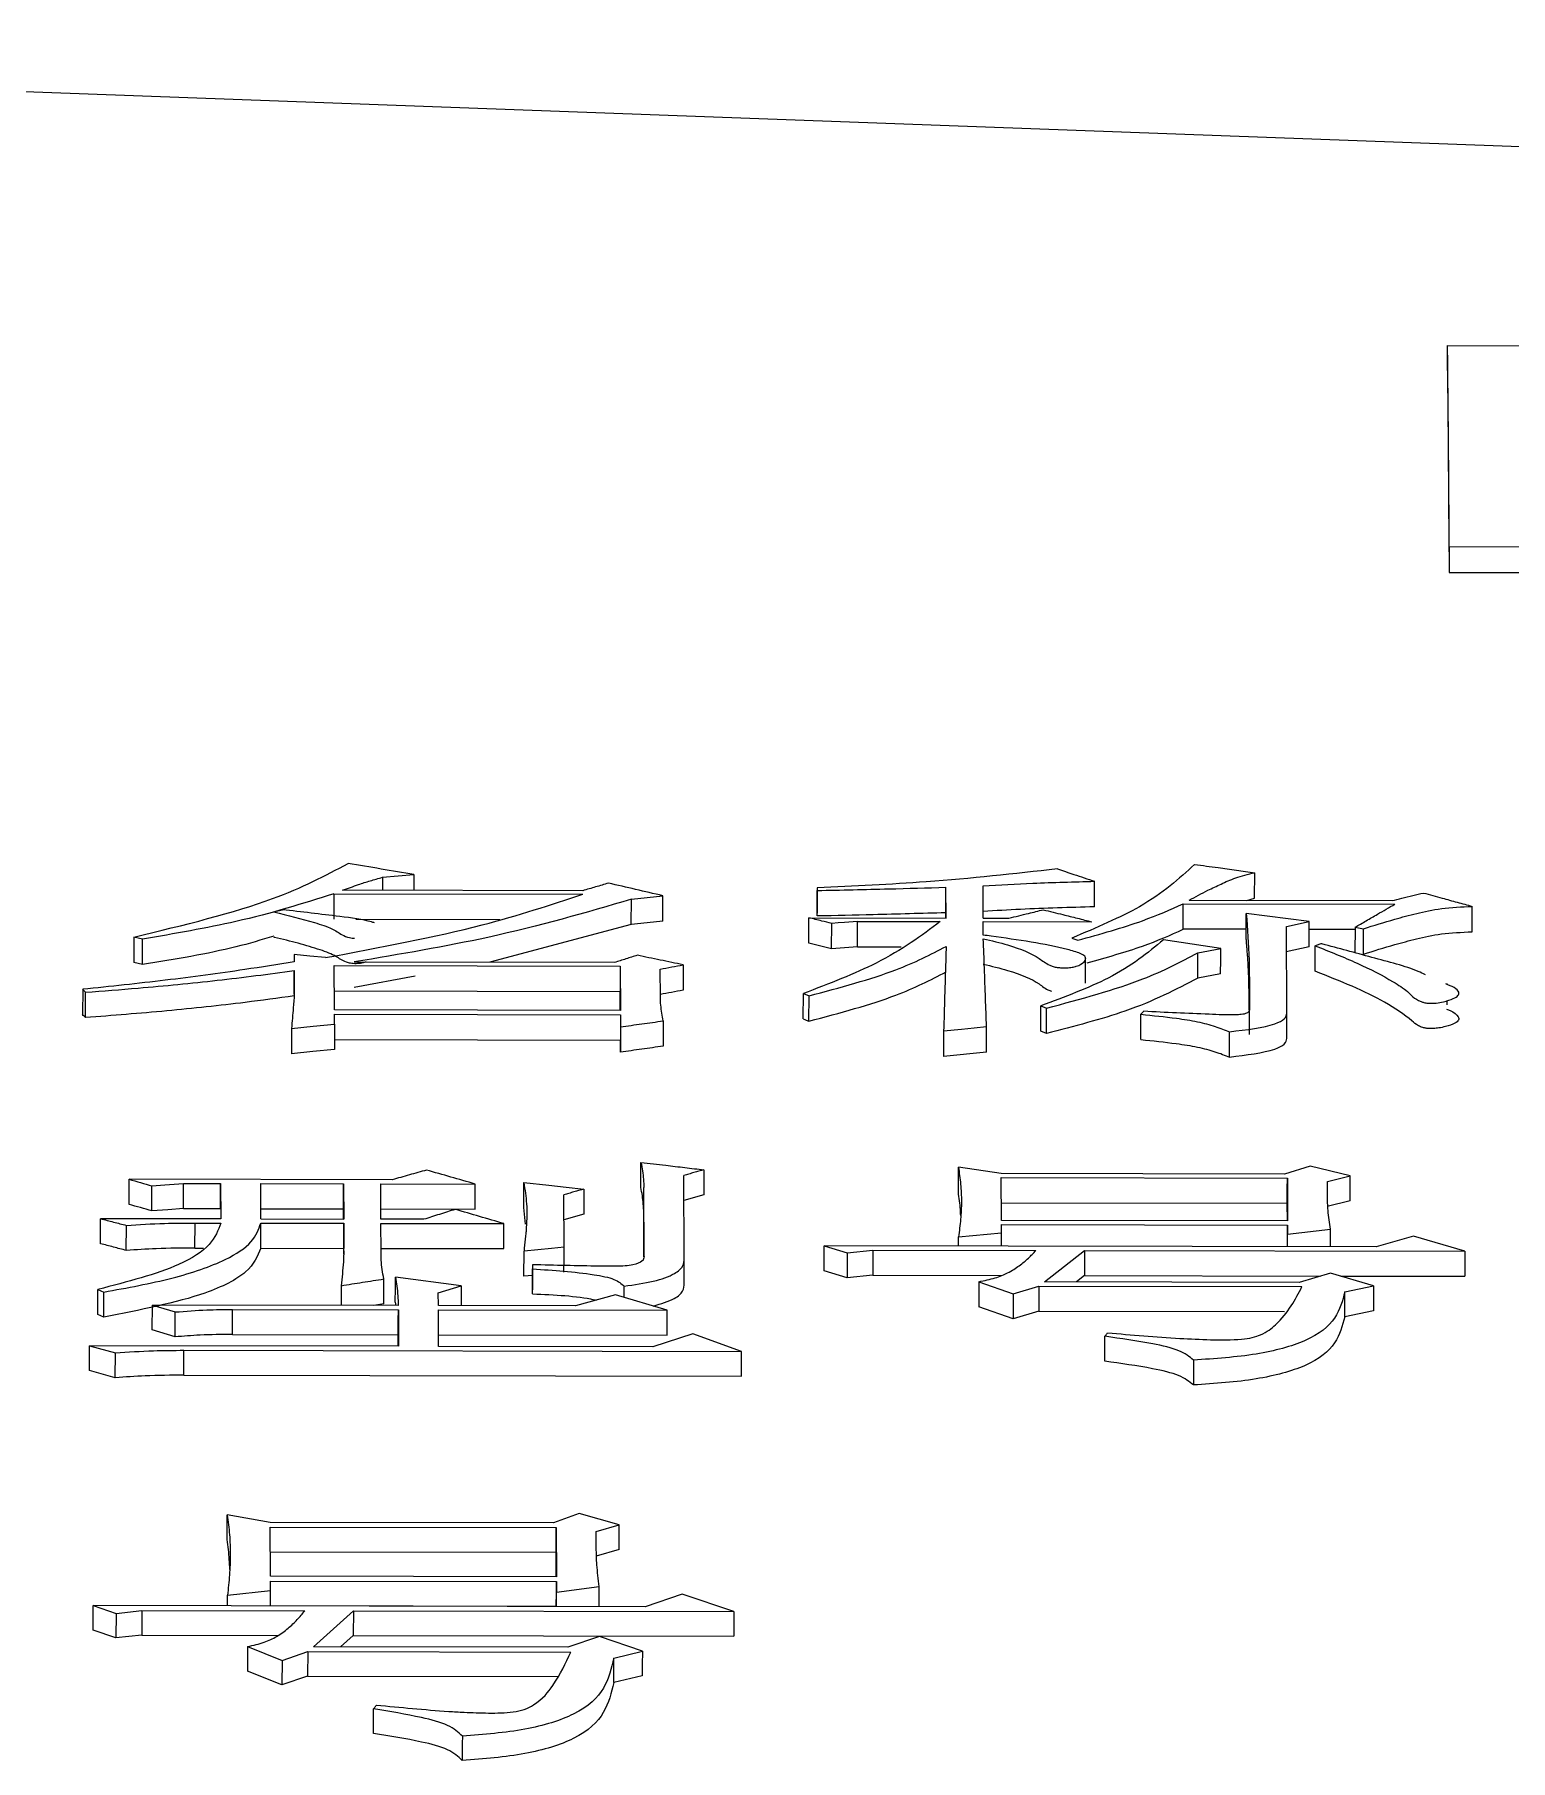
# Model space of a CAD drawing. Header units: millimetres. Extents: x 2104 to 4053, y 855 to 2233.
# Drawn here: x 2517.56 to 2523.14, y 2103.14 to 2109.67 of the extents above; entities that cross this region are included whole.
import ezdxf

# ---------------------------------------------------------------- set-up
doc = ezdxf.new("R2010")
doc.units = ezdxf.units.MM

msp = doc.modelspace()

# ---------------------------------------------------------------- linework, layer by layer
at = {"color": 7, "linetype": 'Continuous', "lineweight": 25}
for p, q in [((2511.6593, 2109.6652), (2526.9744, 2109.1016)), ((2522.9026, 2108.4889), (2523.9032, 2108.4871)), ((2522.9088, 2107.7286), (2522.9086, 2107.6306)), ((2522.9088, 2107.7286), (2523.3575, 2107.7278)), ((2522.9086, 2107.6306), (2523.3573, 2107.6297)), ((2522.1729, 2106.3984), (2522.1731, 2106.4948)), ((2519.6313, 2106.4266), (2518.7227, 2106.4283)), ((2518.8739, 2106.4776), (2518.8738, 2106.428)), ((2518.9929, 2106.4878), (2518.9927, 2106.4278)), ((2520.5183, 2106.438), (2520.5181, 2106.3417)), ((2520.5181, 2106.3312), (2520.5183, 2106.4275)), ((2520.5183, 2106.438), (2520.5183, 2106.4275)), ((2521.0048, 2106.3434), (2521.0051, 2106.4397)), ((2521.0056, 2106.3234), (2521.0051, 2106.4397)), ((2521.1462, 2106.3231), (2521.1457, 2106.4447)), ((2521.5672, 2106.3658), (2521.5675, 2106.4622)), ((2518.6902, 2106.4152), (2518.69, 2106.3189)), ((2518.6902, 2106.4152), (2519.6313, 2106.4134)), ((2519.815, 2106.2983), (2519.8152, 2106.3946)), ((2521.9029, 2106.2812), (2521.9031, 2106.3775)), ((2521.9031, 2106.3775), (2522.7036, 2106.376)), ((2521.9247, 2106.3907), (2522.6928, 2106.3893)), ((2522.1435, 2106.3903), (2522.1729, 2106.3984)), ((2522.9955, 2106.2713), (2522.9958, 2106.3675)), ((2518.7728, 2106.3187), (2519.3174, 2106.3177)), ((2519.8151, 2106.2984), (2519.2795, 2106.1561)), ((2520.4861, 2106.2282), (2520.4863, 2106.3244)), ((2520.4863, 2106.3244), (2521.0056, 2106.3234)), ((2520.5181, 2106.3312), (2520.5181, 2106.3417)), ((2520.5727, 2106.2066), (2520.573, 2106.3028)), ((2520.6701, 2106.2145), (2520.6703, 2106.3107)), ((2520.6703, 2106.3107), (2520.9839, 2106.3101)), ((2521.0049, 2106.3234), (2521.0048, 2106.3434)), ((2521.1462, 2106.3231), (2521.2435, 2106.323)), ((2521.1462, 2106.3098), (2521.5573, 2106.309)), ((2521.1465, 2106.2587), (2521.1462, 2106.3098)), ((2522.1411, 2106.2437), (2522.1413, 2106.3399)), ((2522.3794, 2106.3101), (2522.1413, 2106.3399)), ((2522.2929, 2106.2916), (2522.3794, 2106.3101)), ((2517.9337, 2106.2512), (2517.9335, 2106.1551)), ((2517.9659, 2106.147), (2517.9662, 2106.2431)), ((2521.4818, 2106.2473), (2521.5035, 2106.2391)), ((2522.0445, 2106.2083), (2521.828, 2106.2412)), ((2522.1412, 2106.2808), (2521.9029, 2106.2812)), ((2522.2942, 2105.9638), (2522.2929, 2106.2916)), ((2522.5525, 2106.28), (2522.3793, 2106.2804)), ((2522.5526, 2106.2884), (2522.5523, 2106.1922)), ((2522.5526, 2106.2884), (2522.585, 2106.283)), ((2518.5398, 2106.1848), (2518.5397, 2106.1574)), ((2518.5398, 2106.1848), (2518.5399, 2106.1574)), ((2520.5727, 2106.2066), (2520.4861, 2106.2282)), ((2520.6701, 2106.2145), (2520.8356, 2106.2142)), ((2521.5331, 2106.0774), (2521.5334, 2106.1746)), ((2521.9578, 2106.096), (2521.958, 2106.1921)), ((2521.958, 2106.1921), (2522.0445, 2106.2083)), ((2522.3792, 2106.214), (2522.2927, 2106.1954)), ((2522.4012, 2106.1224), (2522.4014, 2106.2185)), ((2518.5401, 2106.1244), (2518.5398, 2106.0285)), ((2518.5404, 2106.0355), (2518.5401, 2106.1244)), ((2518.6914, 2106.1434), (2519.7731, 2106.1414)), ((2518.6921, 2105.9762), (2518.6914, 2106.1434)), ((2518.9976, 2106.1036), (2518.7668, 2106.0611)), ((2519.7515, 2106.1552), (2518.7671, 2106.157)), ((2519.7731, 2106.1414), (2519.7729, 2106.0454)), ((2519.7731, 2106.1414), (2519.7738, 2105.9742)), ((2519.925, 2106.0245), (2519.9246, 2106.1301)), ((2522.0443, 2106.1122), (2521.9578, 2106.096)), ((2517.7399, 2106.0537), (2517.7396, 2105.9579)), ((2517.7505, 2105.9467), (2517.7507, 2106.0425)), ((2518.6912, 2106.0474), (2519.7729, 2106.0454)), ((2519.7732, 2105.9742), (2519.7729, 2106.0454)), ((2520.4656, 2105.9417), (2520.4658, 2106.0375)), ((2520.4659, 2106.0375), (2520.4875, 2106.0291)), ((2522.9015, 2106.0717), (2522.9015, 2106.0761)), ((2519.7738, 2105.9742), (2518.6921, 2105.9762)), ((2520.4872, 2105.9332), (2520.4875, 2106.0291)), ((2521.3636, 2105.8951), (2521.3638, 2105.9909)), ((2521.3639, 2105.9909), (2521.3855, 2105.9824)), ((2521.3853, 2105.8867), (2521.3855, 2105.9824)), ((2521.7534, 2105.9705), (2521.7426, 2105.9592)), ((2522.1533, 2105.8824), (2522.1536, 2105.9782)), ((2522.9013, 2105.9953), (2522.9013, 2106.0112)), ((2518.6923, 2105.9223), (2518.692, 2105.8266)), ((2518.6921, 2105.9592), (2519.7739, 2105.9572)), ((2518.6923, 2105.9223), (2518.6921, 2105.9592)), ((2519.7739, 2105.9572), (2519.7736, 2105.8615)), ((2519.7739, 2105.9572), (2519.774, 2105.9118)), ((2519.9362, 2105.9342), (2519.936, 2105.8385)), ((2521.1584, 2105.8163), (2521.1586, 2105.912)), ((2522.294, 2105.8681), (2522.2942, 2105.9638)), ((2518.6921, 2105.8635), (2519.7736, 2105.8615)), ((2519.7738, 2105.8161), (2519.7736, 2105.8615)), ((2520.9964, 2105.8952), (2520.9962, 2105.7996)), ((2521.3853, 2105.8867), (2521.3636, 2105.8951)), ((2521.1584, 2105.8163), (2520.9962, 2105.7996)), ((2521.2147, 2105.3567), (2521.0523, 2105.3816)), ((2522.3829, 2105.3852), (2522.2856, 2105.3547)), ((2522.5344, 2105.3481), (2522.3829, 2105.3852)), ((2517.9153, 2105.2403), (2517.9155, 2105.3352)), ((2518.9107, 2105.3333), (2517.9155, 2105.3352)), ((2518.1211, 2105.3194), (2518.2617, 2105.3191)), ((2518.2617, 2105.3191), (2518.2622, 2105.1853)), ((2518.4132, 2105.3189), (2518.7269, 2105.3183)), ((2518.4136, 2105.185), (2518.4132, 2105.3189)), ((2518.7266, 2105.2234), (2518.7269, 2105.3183)), ((2518.7269, 2105.3183), (2518.7273, 2105.1844)), ((2518.8675, 2105.318), (2519.2245, 2105.3173)), ((2518.8679, 2105.1842), (2518.8675, 2105.318)), ((2519.2242, 2105.2224), (2519.2245, 2105.3173)), ((2519.4081, 2105.2283), (2519.4083, 2105.3232)), ((2520.015, 2105.0364), (2520.014, 2105.3498)), ((2522.2856, 2105.3547), (2521.2147, 2105.3567)), ((2521.2147, 2105.3414), (2522.2965, 2105.3393)), ((2521.2153, 2105.1798), (2521.2147, 2105.3414)), ((2522.2965, 2105.3393), (2522.297, 2105.1778)), ((2522.4479, 2105.3267), (2522.5344, 2105.3481)), ((2518.0019, 2105.2155), (2518.0021, 2105.3104)), ((2519.5606, 2105.0787), (2519.5599, 2105.2765)), ((2519.8625, 2105.2089), (2519.8627, 2105.3038)), ((2519.8635, 2105.0431), (2519.8627, 2105.3038)), ((2520.0894, 2105.2761), (2520.0138, 2105.2548)), ((2522.5342, 2105.2532), (2522.4477, 2105.2318)), ((2517.8076, 2105.0914), (2517.8078, 2105.1861)), ((2518.2622, 2105.1853), (2517.8078, 2105.1861)), ((2518.1209, 2105.2245), (2518.2615, 2105.2242)), ((2518.4129, 2105.224), (2518.7266, 2105.2234)), ((2518.4136, 2105.185), (2518.7273, 2105.1844)), ((2518.7268, 2105.1844), (2518.7266, 2105.2234)), ((2518.8673, 2105.2231), (2519.2242, 2105.2224)), ((2519.0302, 2105.1838), (2518.8679, 2105.1842)), ((2519.4149, 2105.1659), (2519.4081, 2105.2283)), ((2519.6353, 2105.2031), (2519.5597, 2105.1816)), ((2519.863, 2105.0419), (2519.8625, 2105.2089)), ((2521.2145, 2105.2464), (2522.2962, 2105.2444)), ((2522.2965, 2105.1778), (2522.2962, 2105.2444)), ((2517.905, 2105.0661), (2517.9053, 2105.1608)), ((2518.1646, 2105.0751), (2518.1648, 2105.1698)), ((2518.1648, 2105.1698), (2518.2622, 2105.1696)), ((2518.4134, 2105.0746), (2518.4136, 2105.1693)), ((2518.4136, 2105.1693), (2518.7273, 2105.1687)), ((2518.7273, 2105.1687), (2518.7271, 2105.074)), ((2518.7277, 2105.0643), (2518.7273, 2105.1687)), ((2518.868, 2105.1684), (2519.3331, 2105.1676)), ((2518.8683, 2105.064), (2518.868, 2105.1684)), ((2521.0532, 2105.1171), (2521.2154, 2105.1326)), ((2522.297, 2105.1778), (2521.2153, 2105.1798)), ((2521.2153, 2105.1641), (2522.297, 2105.162)), ((2521.2154, 2105.1326), (2521.2153, 2105.1641)), ((2521.2153, 2105.0819), (2521.2154, 2105.1326)), ((2522.297, 2105.162), (2522.2972, 2105.1274)), ((2522.297, 2105.0799), (2522.2972, 2105.1274)), ((2522.2972, 2105.1274), (2522.4594, 2105.146)), ((2522.4592, 2105.0796), (2522.4594, 2105.146)), ((2522.7731, 2105.1202), (2522.6326, 2105.0793)), ((2522.968, 2105.0628), (2522.7731, 2105.1202)), ((2518.1646, 2105.0751), (2518.1974, 2105.075)), ((2518.4134, 2105.0746), (2518.7271, 2105.074)), ((2518.7272, 2105.0517), (2518.7271, 2105.074)), ((2518.8677, 2105.0737), (2519.3329, 2105.0729)), ((2519.4089, 2104.9685), (2519.4092, 2105.063)), ((2520.5447, 2104.9886), (2520.5449, 2105.0832)), ((2520.5449, 2105.0832), (2520.6315, 2105.0576)), ((2522.6326, 2105.0793), (2520.5449, 2105.0832)), ((2520.6315, 2105.0576), (2520.6313, 2104.963)), ((2520.6315, 2105.0576), (2520.7288, 2105.0669)), ((2520.7288, 2105.0669), (2520.7286, 2104.9724)), ((2520.7288, 2105.0669), (2521.3454, 2105.0658)), ((2521.0531, 2105.0822), (2521.0532, 2105.1171)), ((2521.3783, 2104.9472), (2521.5293, 2105.0654)), ((2521.5293, 2105.0654), (2521.5291, 2104.9709)), ((2521.5293, 2105.0654), (2522.968, 2105.0628)), ((2519.4418, 2105.0119), (2519.4415, 2104.9174)), ((2519.4416, 2104.9014), (2519.4418, 2104.9959)), ((2519.4418, 2105.0119), (2519.4418, 2104.9959)), ((2520.0148, 2104.9419), (2520.015, 2105.0364)), ((2520.6313, 2104.963), (2520.5447, 2104.9886)), ((2518.7173, 2104.9328), (2518.7171, 2104.8582)), ((2519.1716, 2104.932), (2518.9227, 2104.9647)), ((2519.0851, 2104.9063), (2519.1716, 2104.932)), ((2519.1716, 2104.932), (2519.1714, 2104.8574)), ((2519.4417, 2104.9718), (2519.4089, 2104.9685)), ((2519.7881, 2104.8888), (2519.7882, 2104.9308)), ((2520.7286, 2104.9724), (2520.6313, 2104.963)), ((2520.7286, 2104.9724), (2521.2144, 2104.9715)), ((2521.1294, 2104.9477), (2521.1292, 2104.8533)), ((2521.1295, 2104.9477), (2521.2594, 2104.9022)), ((2521.2594, 2104.9022), (2521.3567, 2104.9311)), ((2521.3567, 2104.9311), (2521.3564, 2104.8367)), ((2521.3567, 2104.9311), (2522.3519, 2104.9293)), ((2522.341, 2104.9454), (2521.3783, 2104.9472)), ((2521.5291, 2104.9709), (2521.4986, 2104.947)), ((2521.5291, 2104.9709), (2522.4213, 2104.9692)), ((2522.4599, 2104.9806), (2522.341, 2104.9454)), ((2522.6223, 2104.932), (2522.4599, 2104.9806)), ((2522.4985, 2104.9691), (2522.9678, 2104.9682)), ((2522.5142, 2104.9096), (2522.6223, 2104.932)), ((2517.7976, 2104.824), (2517.7978, 2104.9184)), ((2518.0033, 2104.7652), (2518.0035, 2104.8595)), ((2518.0035, 2104.8595), (2518.0902, 2104.8333)), ((2518.9338, 2104.8578), (2518.0035, 2104.8595)), ((2518.8792, 2104.8639), (2518.8414, 2104.858)), ((2518.9225, 2104.8703), (2518.9245, 2104.8578)), ((2519.0853, 2104.8575), (2519.0851, 2104.9063)), ((2519.6045, 2104.8566), (2519.0853, 2104.8575)), ((2519.4416, 2104.9014), (2519.4415, 2104.9174)), ((2519.7558, 2104.8985), (2519.6045, 2104.8566)), ((2519.9507, 2104.8396), (2519.7558, 2104.8985)), ((2521.2594, 2104.9022), (2521.2592, 2104.8078)), ((2522.5139, 2104.8152), (2522.5142, 2104.9096)), ((2518.0899, 2104.739), (2518.0902, 2104.8333)), ((2518.3062, 2104.7484), (2518.3065, 2104.8427)), ((2518.3065, 2104.8427), (2518.9339, 2104.8415)), ((2518.9339, 2104.8415), (2518.9343, 2104.7034)), ((2519.0853, 2104.8412), (2519.9507, 2104.8396)), ((2519.0857, 2104.7031), (2519.0853, 2104.8412)), ((2521.2592, 2104.8078), (2521.1292, 2104.8533)), ((2521.3564, 2104.8367), (2521.2592, 2104.8078)), ((2521.3564, 2104.8367), (2522.2864, 2104.835)), ((2522.622, 2104.8376), (2522.5139, 2104.8152)), ((2518.0899, 2104.739), (2518.0033, 2104.7652)), ((2518.3062, 2104.7484), (2518.9336, 2104.7472)), ((2518.9338, 2104.7034), (2518.9336, 2104.7472)), ((2519.0851, 2104.7469), (2519.9505, 2104.7453)), ((2520.0483, 2104.7509), (2519.897, 2104.7016)), ((2520.2324, 2104.6844), (2520.0483, 2104.7509)), ((2517.7658, 2104.6114), (2517.766, 2104.7055)), ((2517.766, 2104.7055), (2517.8635, 2104.6788)), ((2518.9343, 2104.7034), (2517.766, 2104.7055)), ((2517.8632, 2104.5847), (2517.8635, 2104.6788)), ((2518.1228, 2104.5942), (2518.123, 2104.6883)), ((2518.123, 2104.6883), (2520.2324, 2104.6844)), ((2519.897, 2104.7016), (2519.0857, 2104.7031)), ((2517.8632, 2104.5847), (2517.7658, 2104.6114)), ((2518.1228, 2104.5942), (2520.2322, 2104.5903)), ((2518.4493, 2104.0374), (2518.287, 2104.0659)), ((2519.5202, 2104.0354), (2518.4493, 2104.0374)), ((2518.4494, 2104.0196), (2519.5311, 2104.0176)), ((2518.4498, 2103.8337), (2518.4494, 2104.0196)), ((2519.6175, 2104.0705), (2519.5202, 2104.0354)), ((2519.5311, 2104.0176), (2519.5316, 2103.8316)), ((2519.769, 2104.0278), (2519.6175, 2104.0705)), ((2519.6826, 2104.0031), (2519.769, 2104.0278)), ((2518.4491, 2103.9264), (2519.5309, 2103.9244)), ((2519.5311, 2103.8316), (2519.5309, 2103.9244)), ((2519.7688, 2103.9346), (2519.6823, 2103.91)), ((2519.5316, 2103.8316), (2518.4498, 2103.8337)), ((2518.4499, 2103.8156), (2519.5316, 2103.8136)), ((2518.45, 2103.7794), (2518.4499, 2103.8156)), ((2519.5316, 2103.8136), (2519.5317, 2103.7738)), ((2518.2877, 2103.7216), (2518.2878, 2103.7616)), ((2518.2878, 2103.7616), (2518.45, 2103.7794)), ((2518.4498, 2103.7213), (2518.45, 2103.7794)), ((2519.5316, 2103.7193), (2519.5317, 2103.7738)), ((2519.5317, 2103.7738), (2519.6939, 2103.7952)), ((2520.0077, 2103.7656), (2519.8672, 2103.7186)), ((2520.2026, 2103.6998), (2520.0077, 2103.7656)), ((2517.7792, 2103.6297), (2517.7794, 2103.7225)), ((2517.7794, 2103.7225), (2517.866, 2103.6932)), ((2519.8672, 2103.7186), (2517.7794, 2103.7225)), ((2517.866, 2103.6932), (2517.8658, 2103.6004)), ((2517.866, 2103.6932), (2517.9634, 2103.704)), ((2517.9634, 2103.704), (2517.9631, 2103.6112)), ((2517.9634, 2103.704), (2518.58, 2103.7028)), ((2518.4498, 2103.7227), (2519.5314, 2103.7206)), ((2518.6127, 2103.567), (2518.7639, 2103.7025)), ((2518.7639, 2103.7025), (2518.7636, 2103.6097)), ((2518.7639, 2103.7025), (2520.2026, 2103.6998)), ((2519.5314, 2103.7193), (2519.5314, 2103.7206)), ((2517.8658, 2103.6004), (2517.7792, 2103.6297)), ((2517.9631, 2103.6112), (2517.8658, 2103.6004)), ((2517.9631, 2103.6112), (2518.4792, 2103.6102)), ((2518.3639, 2103.5674), (2518.3637, 2103.4748)), ((2518.3639, 2103.5674), (2518.4939, 2103.5154)), ((2519.5755, 2103.5652), (2518.6127, 2103.567)), ((2518.7636, 2103.6097), (2518.7157, 2103.5668)), ((2518.7636, 2103.6097), (2520.2023, 2103.607)), ((2519.6944, 2103.6055), (2519.5755, 2103.5652)), ((2519.8568, 2103.5499), (2519.6944, 2103.6055)), ((2518.4939, 2103.5154), (2518.4936, 2103.4229)), ((2518.4939, 2103.5154), (2518.5911, 2103.5485)), ((2518.5911, 2103.5485), (2518.5909, 2103.4559)), ((2518.5911, 2103.5485), (2519.5863, 2103.5467)), ((2519.7484, 2103.4316), (2519.7486, 2103.5242)), ((2519.7486, 2103.5242), (2519.8568, 2103.5499)), ((2518.4936, 2103.4229), (2518.3637, 2103.4748)), ((2518.5909, 2103.4559), (2518.4936, 2103.4229)), ((2518.5909, 2103.4559), (2519.5366, 2103.4542)), ((2519.8565, 2103.4573), (2519.7484, 2103.4316))]:
    msp.add_line(p, q, dxfattribs=at)
at = {"color": 7, "linetype": 'Continuous', "lineweight": 25, "flags": 128}
for points in [[(2522.9024, 2108.3943), (2522.9025, 2108.4454), (2522.9026, 2108.4889)], [(2518.8739, 2106.4776), (2518.9334, 2106.4827), (2518.9929, 2106.4878)], [(2519.8154, 2106.3946), (2519.8748, 2106.4011), (2519.9343, 2106.4076)], [(2519.9341, 2106.3113), (2519.9342, 2106.3652), (2519.9343, 2106.4076)], [(2518.4698, 2106.3484), (2518.4717, 2106.3488), (2518.4838, 2106.3518), (2518.4959, 2106.3547)], [(2519.9341, 2106.3113), (2519.8746, 2106.3048), (2519.8151, 2106.2983)], [(2520.6703, 2106.3107), (2520.6216, 2106.3067), (2520.5973, 2106.3048), (2520.573, 2106.3028)], [(2522.3792, 2106.214), (2522.3793, 2106.2678), (2522.3794, 2106.3101)], [(2517.9662, 2106.2431), (2517.95, 2106.2471), (2517.9338, 2106.2512)], [(2522.5848, 2106.1868), (2522.5849, 2106.2232), (2522.585, 2106.2531), (2522.585, 2106.283)], [(2518.6587, 2106.1737), (2518.5993, 2106.1792), (2518.5398, 2106.1848)], [(2520.6701, 2106.2145), (2520.6214, 2106.2106), (2520.5727, 2106.2066)], [(2522.0443, 2106.1122), (2522.0444, 2106.166), (2522.0445, 2106.2083)], [(2522.4014, 2106.2185), (2522.4069, 2106.2205), (2522.4149, 2106.2236), (2522.423, 2106.2266)], [(2517.9659, 2106.147), (2517.9498, 2106.151), (2517.9336, 2106.1551)], [(2520.0111, 2106.1464), (2520.011, 2106.0927), (2520.0109, 2106.0505)], [(2518.5301, 2105.9055), (2518.53, 2105.852), (2518.5299, 2105.8099)], [(2518.5301, 2105.9055), (2518.6112, 2105.9139), (2518.6923, 2105.9223)], [(2519.774, 2105.9118), (2519.7739, 2105.8582), (2519.7738, 2105.8161)], [(2520.4656, 2105.9416), (2520.4711, 2105.9395), (2520.4766, 2105.9374), (2520.4872, 2105.9332)], [(2521.1586, 2105.912), (2521.1116, 2105.9072), (2521.0646, 2105.9023), (2520.9964, 2105.8952)], [(2521.7424, 2105.8634), (2521.7425, 2105.9023), (2521.7425, 2105.9308), (2521.7426, 2105.9592)], [(2522.0779, 2105.7975), (2522.078, 2105.8252), (2522.0781, 2105.8529), (2522.0782, 2105.8932)], [(2518.692, 2105.8266), (2518.611, 2105.8183), (2518.5299, 2105.8099)], [(2519.8513, 2105.3041), (2519.8515, 2105.3573), (2519.8516, 2105.3991)], [(2521.0521, 2105.2866), (2521.0522, 2105.3398), (2521.0523, 2105.3816)], [(2518.0021, 2105.3104), (2518.0507, 2105.314), (2518.0859, 2105.3167), (2518.1211, 2105.3194)], [(2518.1209, 2105.2245), (2518.121, 2105.2776), (2518.1211, 2105.3194)], [(2518.2615, 2105.2242), (2518.2616, 2105.2774), (2518.2617, 2105.3191)], [(2519.4083, 2105.3232), (2519.5029, 2105.3127), (2519.5692, 2105.3054), (2519.6356, 2105.298)], [(2520.0897, 2105.3711), (2520.0895, 2105.3179), (2520.0894, 2105.2761)], [(2522.2962, 2105.2444), (2522.2964, 2105.2976), (2522.2965, 2105.3393)], [(2522.5342, 2105.2532), (2522.5343, 2105.3063), (2522.5344, 2105.3481)], [(2519.6356, 2105.298), (2519.6354, 2105.2449), (2519.6353, 2105.2031)], [(2518.1209, 2105.2245), (2518.0614, 2105.22), (2518.0019, 2105.2155)], [(2519.3329, 2105.0729), (2519.333, 2105.1259), (2519.3331, 2105.1676)], [(2522.2968, 2105.0799), (2522.2969, 2105.1204), (2522.297, 2105.162)], [(2519.5606, 2105.0787), (2519.513, 2105.0738), (2519.4611, 2105.0684), (2519.4092, 2105.063)], [(2519.5603, 2104.9841), (2519.5605, 2105.037), (2519.5606, 2105.0787)], [(2522.968, 2105.0628), (2522.9679, 2105.0098), (2522.9678, 2104.9682)], [(2518.8792, 2104.8639), (2518.8793, 2104.9168), (2518.8794, 2104.9583)], [(2518.9225, 2104.8703), (2518.9226, 2104.9232), (2518.9227, 2104.9647)], [(2522.6223, 2104.932), (2522.6221, 2104.8791), (2522.622, 2104.8376)], [(2517.7978, 2104.9184), (2517.8087, 2104.9135), (2517.8195, 2104.9086)], [(2517.8193, 2104.8143), (2517.8194, 2104.8487), (2517.8194, 2104.8787), (2517.8195, 2104.9086)], [(2517.8193, 2104.8143), (2517.8084, 2104.8191), (2517.7976, 2104.824)], [(2518.9336, 2104.7472), (2518.9338, 2104.8), (2518.9339, 2104.8415)], [(2519.9505, 2104.7453), (2519.9506, 2104.7981), (2519.9507, 2104.8396)], [(2521.6058, 2104.6472), (2521.6059, 2104.6855), (2521.606, 2104.7134), (2521.606, 2104.7414)], [(2520.2322, 2104.5903), (2520.2323, 2104.643), (2520.2324, 2104.6844)], [(2521.9416, 2104.6512), (2521.9415, 2104.6232), (2521.9415, 2104.5952), (2521.9414, 2104.5572)], [(2518.2868, 2103.9727), (2518.2869, 2104.0249), (2518.287, 2104.0659)], [(2519.5309, 2103.9244), (2519.531, 2103.9766), (2519.5311, 2104.0176)], [(2519.7688, 2103.9346), (2519.7689, 2103.9868), (2519.769, 2104.0278)], [(2519.5314, 2103.7206), (2519.5315, 2103.7727), (2519.5316, 2103.8136)], [(2519.6937, 2103.719), (2519.6938, 2103.7543), (2519.6939, 2103.7952)], [(2520.2026, 2103.6998), (2520.2024, 2103.6478), (2520.2023, 2103.607)], [(2519.8568, 2103.5499), (2519.8566, 2103.498), (2519.8565, 2103.4573)], [(2518.8402, 2103.2394), (2518.8403, 2103.2769), (2518.8404, 2103.3043), (2518.8404, 2103.3317)], [(2519.176, 2103.2291), (2519.1759, 2103.2016), (2519.1759, 2103.1742), (2519.1758, 2103.1369)]]:
    msp.add_lwpolyline(points, dxfattribs=at)
at = {"color": 7, "linetype": 'Continuous', "lineweight": 25}
for points, knots in [([(2522.9088, 2107.7286), (2522.9079, 2107.8517), (2522.9059, 2108.1395), (2522.9038, 2108.3617), (2522.9026, 2108.4889)], [0, 0, 0, 0, 0.427525, 1, 1, 1, 1]), ([(2522.9024, 2108.3899), (2522.9033, 2108.2963), (2522.9054, 2108.0775), (2522.9074, 2107.7932), (2522.9086, 2107.6306)], [0, 0, 0, 0, 0.428082, 1, 1, 1, 1]), ([(2517.9337, 2106.2512), (2518.1231, 2106.2971), (2518.4579, 2106.3783), (2518.6572, 2106.4838), (2518.7438, 2106.5297)], [0, 0, 0, 0, 0.565519, 1, 1, 1, 1]), ([(2518.9929, 2106.4878), (2518.9514, 2106.4948), (2518.8684, 2106.5088), (2518.7854, 2106.5227), (2518.7439, 2106.5297)], [0, 0, 0, 0, 0.5, 1, 1, 1, 1]), ([(2521.4266, 2106.5092), (2521.2635, 2106.4909), (2520.9709, 2106.4581), (2520.6572, 2106.4442), (2520.5183, 2106.438)], [0, 0, 0, 0, 0.557097, 1, 1, 1, 1]), ([(2521.4266, 2106.5092), (2521.4474, 2106.5022), (2521.4813, 2106.491), (2521.5283, 2106.4753), (2521.5544, 2106.4665), (2521.5675, 2106.4622)], [0, 0, 0, 0, 0.443416, 0.721708, 1, 1, 1, 1]), ([(2521.9457, 2106.5263), (2521.8865, 2106.472), (2521.7801, 2106.3745), (2521.5733, 2106.2864), (2521.4817, 2106.2473)], [0, 0, 0, 0, 0.556899, 1, 1, 1, 1]), ([(2521.9247, 2106.3907), (2521.9481, 2106.4033), (2521.9866, 2106.4241), (2522.046, 2106.4521), (2522.0976, 2106.476), (2522.1478, 2106.4885), (2522.1731, 2106.4948)], [0, 0, 0, 0, 0.337761, 0.556951, 0.777135, 1, 1, 1, 1]), ([(2521.9458, 2106.5263), (2521.9754, 2106.5222), (2522.0281, 2106.5149), (2522.1039, 2106.5044), (2522.15, 2106.498), (2522.1731, 2106.4948)], [0, 0, 0, 0, 0.390969, 0.695485, 1, 1, 1, 1]), ([(2518.7227, 2106.4283), (2518.7426, 2106.4356), (2518.776, 2106.4479), (2518.8269, 2106.4643), (2518.8582, 2106.4732), (2518.8739, 2106.4776)], [0, 0, 0, 0, 0.424754, 0.712014, 1, 1, 1, 1]), ([(2519.7286, 2106.4552), (2519.7124, 2106.4504), (2519.68, 2106.4409), (2519.6475, 2106.4313), (2519.6313, 2106.4266)], [0, 0, 0, 0, 0.499998, 1, 1, 1, 1]), ([(2519.9343, 2106.4076), (2519.9, 2106.4156), (2519.8314, 2106.4315), (2519.7629, 2106.4473), (2519.7286, 2106.4552)], [0, 0, 0, 0, 0.5, 1, 1, 1, 1]), ([(2520.5183, 2106.4275), (2520.6087, 2106.4294), (2520.7712, 2106.4328), (2520.9331, 2106.4376), (2521.0051, 2106.4397)], [0, 0, 0, 0, 0.555754, 1, 1, 1, 1]), ([(2521.1457, 2106.4447), (2521.2082, 2106.4484), (2521.3473, 2106.4567), (2521.4893, 2106.4602), (2521.5675, 2106.4622)], [0, 0, 0, 0, 0.449849, 1, 1, 1, 1]), ([(2518.6902, 2106.4152), (2518.573, 2106.3783), (2518.362, 2106.3118), (2518.088, 2106.2642), (2517.9662, 2106.2431)], [0, 0, 0, 0, 0.555264, 1, 1, 1, 1]), ([(2518.6587, 2106.1737), (2518.8656, 2106.2125), (2519.2318, 2106.2811), (2519.5102, 2106.3733), (2519.6313, 2106.4134)], [0, 0, 0, 0, 0.564995, 1, 1, 1, 1]), ([(2519.8153, 2106.3947), (2519.6428, 2106.344), (2519.3321, 2106.2527), (2518.9409, 2106.1865), (2518.767, 2106.1571)], [0, 0, 0, 0, 0.555354, 1, 1, 1, 1]), ([(2521.5672, 2106.3658), (2521.4736, 2106.3632), (2521.3318, 2106.3593), (2521.1927, 2106.3511), (2521.1454, 2106.3483)], [0, 0, 0, 0, 0.659861, 1, 1, 1, 1]), ([(2521.5035, 2106.2391), (2521.5894, 2106.263), (2521.7421, 2106.3054), (2521.8542, 2106.3556), (2521.9031, 2106.3775)], [0, 0, 0, 0, 0.5632176, 1, 1, 1, 1]), ([(2522.5526, 2106.2884), (2522.5667, 2106.2966), (2522.5949, 2106.3131), (2522.6453, 2106.3424), (2522.6815, 2106.3633), (2522.7036, 2106.376)], [0, 0, 0, 0, 0.280241, 0.560481, 1, 1, 1, 1]), ([(2522.585, 2106.283), (2522.6237, 2106.2952), (2522.6875, 2106.3154), (2522.7847, 2106.3411), (2522.8768, 2106.3619), (2522.9558, 2106.3657), (2522.9957, 2106.3675)], [0, 0, 0, 0, 0.335019, 0.553277, 0.774167, 1, 1, 1, 1]), ([(2522.6928, 2106.3893), (2522.7051, 2106.3923), (2522.7311, 2106.3985), (2522.7707, 2106.4081), (2522.798, 2106.4147), (2522.8116, 2106.418)], [0, 0, 0, 0, 0.311539, 0.655769, 1, 1, 1, 1]), ([(2522.8116, 2106.418), (2522.8351, 2106.4116), (2522.8775, 2106.4), (2522.9389, 2106.3832), (2522.9768, 2106.3728), (2522.9957, 2106.3675)], [0, 0, 0, 0, 0.382282, 0.691141, 1, 1, 1, 1]), ([(2518.4633, 2106.3468), (2518.5154, 2106.3336), (2518.5934, 2106.3139), (2518.6857, 2106.285), (2518.7125, 2106.2634), (2518.7395, 2106.2511), (2518.7583, 2106.2473), (2518.7654, 2106.2468), (2518.7686, 2106.2466)], [0, 0, 0, 0, 0.4425383, 0.6635185, 0.8576275, 0.9551438, 0.9797199, 1, 1, 1, 1]), ([(2518.8433, 2106.3051), (2518.8397, 2106.3063), (2518.8054, 2106.3173), (2518.6824, 2106.3331), (2518.5676, 2106.3464), (2518.4959, 2106.3548)], [0, 0, 0, 0, 0.041499, 0.400659, 1, 1, 1, 1]), ([(2520.9839, 2106.3101), (2520.9124, 2106.2566), (2520.7838, 2106.1603), (2520.5635, 2106.0752), (2520.4658, 2106.0375)], [0, 0, 0, 0, 0.55626, 1, 1, 1, 1]), ([(2520.573, 2106.3028), (2520.5606, 2106.3059), (2520.54, 2106.311), (2520.5111, 2106.3182), (2520.4946, 2106.3223), (2520.4863, 2106.3244)], [0, 0, 0, 0, 0.428361, 0.71418, 1, 1, 1, 1]), ([(2521.0048, 2106.3434), (2520.9134, 2106.3407), (2520.7515, 2106.336), (2520.5889, 2106.3326), (2520.5181, 2106.3312)], [0, 0, 0, 0, 0.564211, 1, 1, 1, 1]), ([(2521.2435, 2106.323), (2521.2559, 2106.326), (2521.2806, 2106.332), (2521.3238, 2106.3426), (2521.3547, 2106.3501), (2521.3732, 2106.3547)], [0, 0, 0, 0, 0.285577, 0.571154, 1, 1, 1, 1]), ([(2521.3732, 2106.3547), (2521.398, 2106.3486), (2521.441, 2106.3379), (2521.5024, 2106.3227), (2521.539, 2106.3136), (2521.5573, 2106.309)], [0, 0, 0, 0, 0.403163, 0.701581, 1, 1, 1, 1]), ([(2522.1413, 2106.3399), (2522.1455, 2106.2818), (2522.152, 2106.1938), (2522.153, 2106.0723), (2522.1534, 2106.0096), (2522.1536, 2105.9782)], [0, 0, 0, 0, 0.49199, 0.745991, 1, 1, 1, 1]), ([(2518.4631, 2106.2548), (2518.4166, 2106.2408), (2518.274, 2106.1979), (2518.0899, 2106.1675), (2517.9659, 2106.147)], [0, 0, 0, 0, 0.326542, 1, 1, 1, 1]), ([(2518.8116, 2106.1569), (2518.8095, 2106.1562), (2518.8025, 2106.1537), (2518.7892, 2106.1515), (2518.7743, 2106.1503), (2518.7629, 2106.1506), (2518.7499, 2106.1526), (2518.7221, 2106.1609), (2518.6997, 2106.1804), (2518.6371, 2106.2044), (2518.5565, 2106.2279), (2518.4956, 2106.2431), (2518.4639, 2106.2504), (2518.4631, 2106.2506)], [0, 0, 0, 0, 0.018755, 0.064763, 0.085004, 0.105469, 0.127666, 0.166797, 0.332651, 0.535406, 0.766765, 0.994408, 1, 1, 1, 1]), ([(2521.1465, 2106.2452), (2521.1781, 2106.2376), (2521.2651, 2106.2167), (2521.3478, 2106.1813), (2521.3833, 2106.1509), (2521.4093, 2106.1398), (2521.4254, 2106.1364), (2521.4436, 2106.1348), (2521.4633, 2106.1349), (2521.4828, 2106.1367), (2521.5019, 2106.1412), (2521.5223, 2106.1514), (2521.536, 2106.1645), (2521.5326, 2106.1791), (2521.5094, 2106.1923), (2521.4026, 2106.2228), (2521.2675, 2106.2419), (2521.1562, 2106.2574), (2521.1465, 2106.2587)], [0, 0, 0, 0, 0.104818, 0.288489, 0.371147, 0.389957, 0.405379, 0.420809, 0.436752, 0.454223, 0.471611, 0.498261, 0.557752, 0.592464, 0.627047, 0.687152, 0.97271, 1, 1, 1, 1]), ([(2521.1586, 2105.912), (2521.1574, 2105.948), (2521.1548, 2106.0226), (2521.1508, 2106.1338), (2521.1479, 2106.2081), (2521.1465, 2106.2452)], [0, 0, 0, 0, 0.317033, 0.658512, 1, 1, 1, 1]), ([(2521.8279, 2106.2412), (2521.7681, 2106.1915), (2521.6603, 2106.1021), (2521.4551, 2106.0251), (2521.3638, 2105.9909)], [0, 0, 0, 0, 0.555457, 1, 1, 1, 1]), ([(2521.5396, 2106.154), (2521.6126, 2106.1744), (2521.752, 2106.2133), (2521.8542, 2106.2593), (2521.9029, 2106.2812)], [0, 0, 0, 0, 0.523424, 1, 1, 1, 1]), ([(2522.1527, 2105.9752), (2522.1526, 2105.9836), (2522.1524, 2106.0037), (2522.152, 2106.0293), (2522.1515, 2106.058), (2522.151, 2106.0809), (2522.15, 2106.1208), (2522.148, 2106.1551), (2522.1455, 2106.1896), (2522.1443, 2106.2047), (2522.1433, 2106.2167), (2522.1423, 2106.2287), (2522.1416, 2106.2377), (2522.1411, 2106.2437)], [0, 0, 0, 0, 0.092332, 0.2192164, 0.2826586, 0.4095431, 0.4729853, 0.7267587, 0.7950687, 0.8633787, 0.8975336, 0.9316886, 1, 1, 1, 1]), ([(2522.5848, 2106.1868), (2522.6235, 2106.199), (2522.6873, 2106.2192), (2522.7844, 2106.2448), (2522.8766, 2106.2657), (2522.9556, 2106.2694), (2522.9955, 2106.2713)], [0, 0, 0, 0, 0.334944, 0.553173, 0.774074, 1, 1, 1, 1]), ([(2519.8379, 2106.1824), (2519.8235, 2106.1779), (2519.7947, 2106.1688), (2519.7659, 2106.1597), (2519.7515, 2106.1552)], [0, 0, 0, 0, 0.499998, 1, 1, 1, 1]), ([(2520.0111, 2106.1464), (2519.9822, 2106.1524), (2519.9245, 2106.1645), (2519.8668, 2106.1764), (2519.8379, 2106.1824)], [0, 0, 0, 0, 0.5, 1, 1, 1, 1]), ([(2520.4875, 2106.0291), (2520.6044, 2106.0604), (2520.8116, 2106.1158), (2520.947, 2106.1854), (2521.006, 2106.2157)], [0, 0, 0, 0, 0.56439, 1, 1, 1, 1]), ([(2521.006, 2106.2157), (2521.005, 2106.1848), (2521.0031, 2106.1232), (2520.9999, 2106.0167), (2520.9977, 2105.9399), (2520.9964, 2105.8952)], [0, 0, 0, 0, 0.294538, 0.589076, 1, 1, 1, 1]), ([(2521.3855, 2105.9824), (2521.5159, 2106.0175), (2521.747, 2106.0796), (2521.8939, 2106.158), (2521.958, 2106.1921)], [0, 0, 0, 0, 0.5642623, 1, 1, 1, 1]), ([(2522.4014, 2106.2185), (2522.4559, 2106.1969), (2522.5649, 2106.1537), (2522.6779, 2106.0947), (2522.7559, 2106.0459), (2522.7752, 2106.0165), (2522.8128, 2106.0036), (2522.8263, 2106.0011), (2522.8428, 2106.0006), (2522.8639, 2106.0021), (2522.8941, 2106.0076), (2522.9237, 2106.0171), (2522.9449, 2106.0296), (2522.9469, 2106.0444), (2522.9309, 2106.0602), (2522.907, 2106.0698), (2522.8955, 2106.0744)], [0, 0, 0, 0, 0.233193, 0.466691, 0.583381, 0.700029, 0.713281, 0.726685, 0.738265, 0.753231, 0.779725, 0.825435, 0.861735, 0.898249, 0.95121, 1, 1, 1, 1]), ([(2522.8186, 2106.109), (2522.8099, 2106.1131), (2522.7563, 2106.1381), (2522.6127, 2106.1745), (2522.4899, 2106.2093), (2522.4243, 2106.2262), (2522.423, 2106.2266)], [0, 0, 0, 0, 0.087455, 0.535244, 0.990503, 1, 1, 1, 1]), ([(2518.5399, 2106.1574), (2518.4778, 2106.1476), (2518.3193, 2106.1224), (2518.0536, 2106.0866), (2517.8447, 2106.0647), (2517.7399, 2106.0537)], [0, 0, 0, 0, 0.242868, 0.620238, 1, 1, 1, 1]), ([(2517.7507, 2106.0425), (2517.8171, 2106.0477), (2517.9854, 2106.0607), (2518.2518, 2106.0863), (2518.4437, 2106.1117), (2518.5401, 2106.1244)], [0, 0, 0, 0, 0.245072, 0.621096, 1, 1, 1, 1]), ([(2519.9246, 2106.1301), (2519.939, 2106.1328), (2519.9679, 2106.1383), (2519.9967, 2106.1437), (2520.0111, 2106.1464)], [0, 0, 0, 0, 0.5000002, 1, 1, 1, 1]), ([(2520.4872, 2105.9332), (2520.6042, 2105.9645), (2520.8113, 2106.0199), (2520.9468, 2106.0893), (2521.0057, 2106.1196)], [0, 0, 0, 0, 0.564455, 1, 1, 1, 1]), ([(2521.1463, 2106.1491), (2521.1778, 2106.1415), (2521.2645, 2106.1206), (2521.3496, 2106.0856), (2521.38, 2106.0554), (2521.4022, 2106.0471), (2521.4045, 2106.0463)], [0, 0, 0, 0, 0.2754641, 0.7574008, 0.975436, 1, 1, 1, 1]), ([(2522.8989, 2105.9791), (2522.9034, 2105.9772), (2522.9246, 2105.9686), (2522.943, 2105.9543), (2522.9472, 2105.9373), (2522.9301, 2105.924), (2522.9019, 2105.914), (2522.8723, 2105.9077), (2522.8515, 2105.9052), (2522.8347, 2105.9048), (2522.8204, 2105.9061), (2522.8051, 2105.9098), (2522.785, 2105.9191), (2522.7479, 2105.9526), (2522.673, 2106.0038), (2522.5437, 2106.0659), (2522.4488, 2106.1035), (2522.4012, 2106.1224)], [0, 0, 0, 0, 0.019717, 0.091876, 0.128207, 0.164754, 0.212075, 0.237647, 0.255535, 0.266985, 0.278544, 0.291482, 0.315552, 0.371177, 0.593002, 0.795785, 1, 1, 1, 1]), ([(2517.7507, 2106.0425), (2517.7498, 2106.0435), (2517.7476, 2106.0458), (2517.7439, 2106.0495), (2517.7412, 2106.0523), (2517.7399, 2106.0537)], [0, 0, 0, 0, 0.25, 0.625, 1, 1, 1, 1]), ([(2518.5404, 2106.0355), (2518.539, 2106.0183), (2518.5366, 2105.9883), (2518.5332, 2105.9449), (2518.5311, 2105.9187), (2518.5301, 2105.9055)], [0, 0, 0, 0, 0.398779, 0.699389, 1, 1, 1, 1]), ([(2520.0109, 2106.0505), (2519.9965, 2106.0477), (2519.9678, 2106.0423), (2519.9392, 2106.0369), (2519.925, 2106.0342)], [0, 0, 0, 0, 0.503512, 1, 1, 1, 1]), ([(2521.9578, 2106.0961), (2521.8747, 2106.0526), (2521.725, 2105.9743), (2521.4899, 2105.9137), (2521.3853, 2105.8867)], [0, 0, 0, 0, 0.55488, 1, 1, 1, 1]), ([(2518.5398, 2106.0285), (2518.4784, 2106.0202), (2518.3215, 2105.999), (2518.0586, 2105.9707), (2517.8534, 2105.9547), (2517.7505, 2105.9467)], [0, 0, 0, 0, 0.2426822, 0.6200624, 1, 1, 1, 1]), ([(2519.9362, 2105.9342), (2519.9343, 2105.944), (2519.9304, 2105.9641), (2519.9261, 2105.9942), (2519.9254, 2106.0144), (2519.925, 2106.0245)], [0, 0, 0, 0, 0.325196, 0.662509, 1, 1, 1, 1]), ([(2522.1535, 2105.9782), (2522.1529, 2105.9745), (2522.152, 2105.9693), (2522.1435, 2105.9633), (2522.1342, 2105.9602), (2522.1198, 2105.9579), (2522.0747, 2105.9559), (2521.9924, 2105.9599), (2521.8769, 2105.9642), (2521.7946, 2105.9684), (2521.7534, 2105.9705)], [0, 0, 0, 0, 0.083122, 0.118748, 0.147802, 0.176836, 0.225889, 0.446626, 0.723216, 1, 1, 1, 1]), ([(2517.7505, 2105.9467), (2517.7487, 2105.9486), (2517.7451, 2105.9523), (2517.7414, 2105.956), (2517.7396, 2105.9579)], [0, 0, 0, 0, 0.500003, 1, 1, 1, 1]), ([(2519.774, 2105.9118), (2519.8011, 2105.9155), (2519.8551, 2105.923), (2519.9092, 2105.9305), (2519.9362, 2105.9342)], [0, 0, 0, 0, 0.499999, 1, 1, 1, 1]), ([(2521.7426, 2105.9592), (2521.7879, 2105.9546), (2521.8621, 2105.9472), (2521.9581, 2105.932), (2522.0249, 2105.914), (2522.0605, 2105.9001), (2522.0782, 2105.8932)], [0, 0, 0, 0, 0.347242, 0.568885, 0.786213, 1, 1, 1, 1]), ([(2522.0782, 2105.8932), (2522.1423, 2105.9009), (2522.2304, 2105.9116), (2522.2908, 2105.9421), (2522.2931, 2105.9566), (2522.2942, 2105.9638)], [0, 0, 0, 0, 0.574092, 0.788689, 1, 1, 1, 1]), ([(2519.936, 2105.8385), (2519.909, 2105.8348), (2519.8549, 2105.8273), (2519.8008, 2105.8198), (2519.7738, 2105.8161)], [0, 0, 0, 0, 0.5, 1, 1, 1, 1]), ([(2521.7424, 2105.8634), (2521.7877, 2105.8589), (2521.8619, 2105.8515), (2521.9578, 2105.8363), (2522.0247, 2105.8184), (2522.0603, 2105.8044), (2522.0779, 2105.7975)], [0, 0, 0, 0, 0.3473319, 0.5689993, 0.7862923, 1, 1, 1, 1]), ([(2522.0779, 2105.7975), (2522.1421, 2105.8053), (2522.2301, 2105.8159), (2522.2905, 2105.8464), (2522.2929, 2105.8609), (2522.294, 2105.8681)], [0, 0, 0, 0, 0.574283, 0.788814, 1, 1, 1, 1]), ([(2519.8516, 2105.3991), (2519.8537, 2105.3883), (2519.8577, 2105.3671), (2519.8611, 2105.3353), (2519.8622, 2105.3143), (2519.8627, 2105.3038)], [0, 0, 0, 0, 0.342501, 0.6712, 1, 1, 1, 1]), ([(2519.8516, 2105.3991), (2519.8829, 2105.3954), (2519.9382, 2105.3889), (2520.0175, 2105.3796), (2520.0656, 2105.3739), (2520.0897, 2105.3711)], [0, 0, 0, 0, 0.394054, 0.697027, 1, 1, 1, 1]), ([(2521.0523, 2105.3816), (2521.0554, 2105.3599), (2521.0616, 2105.3165), (2521.0649, 2105.2506), (2521.0611, 2105.1842), (2521.0558, 2105.1394), (2521.0532, 2105.1171)], [0, 0, 0, 0, 0.249584, 0.499194, 0.74954, 1, 1, 1, 1]), ([(2517.9155, 2105.3352), (2517.9299, 2105.3311), (2517.9588, 2105.3228), (2517.9877, 2105.3145), (2518.0021, 2105.3104)], [0, 0, 0, 0, 0.500001, 1, 1, 1, 1]), ([(2519.0404, 2105.37), (2519.0188, 2105.3639), (2518.9755, 2105.3517), (2518.9323, 2105.3395), (2518.9107, 2105.3333)], [0, 0, 0, 0, 0.500001, 1, 1, 1, 1]), ([(2519.2245, 2105.3173), (2519.1938, 2105.3261), (2519.1324, 2105.3437), (2519.0711, 2105.3612), (2519.0404, 2105.37)], [0, 0, 0, 0, 0.5, 1, 1, 1, 1]), ([(2519.4083, 2105.3232), (2519.4126, 2105.2962), (2519.4214, 2105.24), (2519.4195, 2105.1681), (2519.4141, 2105.1082), (2519.4108, 2105.0781), (2519.4092, 2105.063)], [0, 0, 0, 0, 0.314792, 0.657213, 0.8286, 1, 1, 1, 1]), ([(2520.0897, 2105.3711), (2520.0833, 2105.3693), (2520.0707, 2105.3658), (2520.0518, 2105.3604), (2520.0329, 2105.3551), (2520.0203, 2105.3515), (2520.014, 2105.3498)], [0, 0, 0, 0, 0.25, 0.5, 0.75, 1, 1, 1, 1]), ([(2522.4594, 2105.146), (2522.4559, 2105.1698), (2522.4497, 2105.2121), (2522.4477, 2105.2723), (2522.4479, 2105.3086), (2522.4479, 2105.3267)], [0, 0, 0, 0, 0.39197, 0.69595, 1, 1, 1, 1]), ([(2519.6356, 2105.298), (2519.6293, 2105.2962), (2519.6167, 2105.2926), (2519.5977, 2105.2873), (2519.5788, 2105.2819), (2519.5662, 2105.2783), (2519.5599, 2105.2765)], [0, 0, 0, 0, 0.25, 0.5, 0.75, 1, 1, 1, 1]), ([(2519.8625, 2105.2089), (2519.8619, 2105.22), (2519.8608, 2105.2414), (2519.8573, 2105.2732), (2519.8533, 2105.2938), (2519.8513, 2105.3041)], [0, 0, 0, 0, 0.346376, 0.673118, 1, 1, 1, 1]), ([(2521.0611, 2105.1984), (2521.0608, 2105.2058), (2521.0594, 2105.2354), (2521.0552, 2105.2647), (2521.0521, 2105.2866)], [0, 0, 0, 0, 0.250539, 1, 1, 1, 1]), ([(2517.8078, 2105.1861), (2517.8241, 2105.1819), (2517.8565, 2105.1735), (2517.889, 2105.165), (2517.9053, 2105.1608)], [0, 0, 0, 0, 0.5, 1, 1, 1, 1]), ([(2518.0019, 2105.2155), (2517.9875, 2105.2196), (2517.9586, 2105.2279), (2517.9297, 2105.2362), (2517.9153, 2105.2403)], [0, 0, 0, 0, 0.500001, 1, 1, 1, 1]), ([(2519.149, 2105.2212), (2519.1292, 2105.215), (2519.0896, 2105.2026), (2519.05, 2105.1901), (2519.0302, 2105.1838)], [0, 0, 0, 0, 0.500001, 1, 1, 1, 1]), ([(2519.3331, 2105.1676), (2519.3024, 2105.1765), (2519.2411, 2105.1945), (2519.1797, 2105.2123), (2519.149, 2105.2212)], [0, 0, 0, 0, 0.5, 1, 1, 1, 1]), ([(2518.2622, 2105.1696), (2518.2523, 2105.1422), (2518.2322, 2105.087), (2518.0888, 2104.9938), (2517.909, 2104.9472), (2517.7978, 2104.9184)], [0, 0, 0, 0, 0.273464, 0.551009, 1, 1, 1, 1]), ([(2517.8195, 2104.9086), (2517.9085, 2104.9248), (2518.0841, 2104.9568), (2518.2769, 2105.0233), (2518.3891, 2105.097), (2518.4055, 2105.1453), (2518.4136, 2105.1693)], [0, 0, 0, 0, 0.289657, 0.571456, 0.787204, 1, 1, 1, 1]), ([(2517.9053, 2105.1608), (2517.9532, 2105.1638), (2518.0389, 2105.1693), (2518.1263, 2105.1696), (2518.1648, 2105.1698)], [0, 0, 0, 0, 0.5592, 1, 1, 1, 1]), ([(2519.4178, 2105.1568), (2519.4178, 2105.1569), (2519.4178, 2105.1577), (2519.4175, 2105.1469), (2519.4169, 2105.1389), (2519.4165, 2105.1339)], [0, 0, 0, 0, 0.073887, 0.414994, 1, 1, 1, 1]), ([(2517.905, 2105.0661), (2517.8888, 2105.0703), (2517.8563, 2105.0788), (2517.8238, 2105.0872), (2517.8076, 2105.0914)], [0, 0, 0, 0, 0.500001, 1, 1, 1, 1]), ([(2518.4134, 2105.0746), (2518.401, 2105.0441), (2518.3759, 2104.9824), (2518.1787, 2104.8835), (2517.9568, 2104.8408), (2517.8193, 2104.8143)], [0, 0, 0, 0, 0.27123, 0.548484, 1, 1, 1, 1]), ([(2518.1646, 2105.0751), (2518.1156, 2105.0748), (2518.0281, 2105.0742), (2517.9426, 2105.0686), (2517.905, 2105.0661)], [0, 0, 0, 0, 0.560746, 1, 1, 1, 1]), ([(2518.7277, 2105.0643), (2518.7273, 2105.0504), (2518.7265, 2105.0217), (2518.7221, 2104.9779), (2518.7189, 2104.9479), (2518.7173, 2104.9328)], [0, 0, 0, 0, 0.318395, 0.659185, 1, 1, 1, 1]), ([(2518.8794, 2104.9583), (2518.8768, 2104.9703), (2518.8716, 2104.994), (2518.8689, 2105.0292), (2518.8685, 2105.0524), (2518.8683, 2105.064)], [0, 0, 0, 0, 0.338395, 0.669103, 1, 1, 1, 1]), ([(2521.1294, 2104.9477), (2521.1511, 2104.9522), (2521.1938, 2104.961), (2521.2443, 2104.9825), (2521.2835, 2105.0081), (2521.318, 2105.0367), (2521.3363, 2105.0561), (2521.3454, 2105.0658)], [0, 0, 0, 0, 0.176065, 0.348002, 0.566634, 0.783694, 1, 1, 1, 1]), ([(2519.8636, 2105.0431), (2519.8627, 2105.0371), (2519.861, 2105.025), (2519.8224, 2105.0084), (2519.7577, 2105.0056), (2519.6318, 2105.0072), (2519.5259, 2105.0098), (2519.4418, 2105.0119)], [0, 0, 0, 0, 0.110716, 0.223974, 0.35482, 0.487804, 1, 1, 1, 1]), ([(2519.4418, 2104.9959), (2519.5208, 2104.991), (2519.63, 2104.9842), (2519.7562, 2104.9591), (2519.7777, 2104.9401), (2519.7882, 2104.9308)], [0, 0, 0, 0, 0.573316, 0.79235, 1, 1, 1, 1]), ([(2519.7882, 2104.9308), (2519.8263, 2104.9363), (2519.9013, 2104.947), (2519.9791, 2104.975), (2520.0144, 2105.0066), (2520.0148, 2105.0265), (2520.015, 2105.0364)], [0, 0, 0, 0, 0.2915358, 0.5725288, 0.7872385, 1, 1, 1, 1]), ([(2518.7173, 2104.9328), (2518.7443, 2104.9371), (2518.7984, 2104.9456), (2518.8524, 2104.9541), (2518.8794, 2104.9583)], [0, 0, 0, 0, 0.5000008, 1, 1, 1, 1]), ([(2518.9227, 2104.9647), (2518.9247, 2104.9535), (2518.9289, 2104.9301), (2518.9323, 2104.8945), (2518.9333, 2104.87), (2518.9338, 2104.8578)], [0, 0, 0, 0, 0.3172732, 0.6585793, 1, 1, 1, 1]), ([(2519.8981, 2104.8555), (2519.9276, 2104.8644), (2519.9798, 2104.8802), (2520.014, 2104.9122), (2520.0145, 2104.932), (2520.0148, 2104.9419)], [0, 0, 0, 0, 0.395287, 0.699044, 1, 1, 1, 1]), ([(2521.6168, 2104.7545), (2521.7076, 2104.7465), (2521.8363, 2104.7352), (2522.0059, 2104.7278), (2522.1009, 2104.7268), (2522.1655, 2104.7358), (2522.2151, 2104.7534), (2522.2952, 2104.818), (2522.327, 2104.8805), (2522.3519, 2104.9293)], [0, 0, 0, 0, 0.238484, 0.337767, 0.437779, 0.475122, 0.512592, 0.618724, 1, 1, 1, 1]), ([(2519.4416, 2104.9014), (2519.5247, 2104.8982), (2519.6112, 2104.8948), (2519.6791, 2104.8786), (2519.6818, 2104.878)], [0, 0, 0, 0, 0.9611, 1, 1, 1, 1]), ([(2522.5142, 2104.9096), (2522.4962, 2104.842), (2522.471, 2104.7469), (2522.182, 2104.6672), (2522.023, 2104.6567), (2521.9416, 2104.6512)], [0, 0, 0, 0, 0.544628, 0.767125, 1, 1, 1, 1]), ([(2518.0902, 2104.8333), (2518.1299, 2104.8364), (2518.201, 2104.8421), (2518.2742, 2104.8425), (2518.3065, 2104.8427)], [0, 0, 0, 0, 0.558835, 1, 1, 1, 1]), ([(2522.5139, 2104.8152), (2522.496, 2104.7477), (2522.4707, 2104.6527), (2522.1817, 2104.5732), (2522.0227, 2104.5626), (2521.9414, 2104.5572)], [0, 0, 0, 0, 0.544404, 0.766964, 1, 1, 1, 1]), ([(2518.3062, 2104.7484), (2518.2652, 2104.7481), (2518.1919, 2104.7475), (2518.121, 2104.7416), (2518.0899, 2104.739)], [0, 0, 0, 0, 0.561086, 1, 1, 1, 1]), ([(2521.606, 2104.7414), (2521.6069, 2104.7425), (2521.6092, 2104.7452), (2521.6128, 2104.7496), (2521.6155, 2104.7529), (2521.6168, 2104.7545)], [0, 0, 0, 0, 0.249993, 0.625002, 1, 1, 1, 1]), ([(2521.9416, 2104.6512), (2521.926, 2104.6639), (2521.8939, 2104.6898), (2521.7663, 2104.7186), (2521.6671, 2104.7327), (2521.606, 2104.7414)], [0, 0, 0, 0, 0.2676, 0.548585, 1, 1, 1, 1]), ([(2517.8635, 2104.6788), (2517.9114, 2104.682), (2517.9971, 2104.6877), (2518.0845, 2104.6881), (2518.123, 2104.6883)], [0, 0, 0, 0, 0.5592, 1, 1, 1, 1]), ([(2521.9414, 2104.5572), (2521.9257, 2104.5698), (2521.8936, 2104.5957), (2521.7661, 2104.6245), (2521.6669, 2104.6385), (2521.6058, 2104.6472)], [0, 0, 0, 0, 0.2674652, 0.5484575, 1, 1, 1, 1]), ([(2518.1228, 2104.5942), (2518.0738, 2104.5939), (2517.9863, 2104.5933), (2517.9008, 2104.5874), (2517.8632, 2104.5847)], [0, 0, 0, 0, 0.560746, 1, 1, 1, 1]), ([(2518.287, 2104.0659), (2518.2901, 2104.0409), (2518.2962, 2103.9909), (2518.2995, 2103.915), (2518.2956, 2103.8387), (2518.2904, 2103.7873), (2518.2878, 2103.7616)], [0, 0, 0, 0, 0.2495838, 0.499194, 0.74954, 1, 1, 1, 1]), ([(2518.2963, 2103.8587), (2518.2958, 2103.8714), (2518.2944, 2103.9096), (2518.2898, 2103.9474), (2518.2868, 2103.9727)], [0, 0, 0, 0, 0.3315552, 1, 1, 1, 1]), ([(2519.6939, 2103.7952), (2519.6904, 2103.8226), (2519.6843, 2103.8711), (2519.6823, 2103.9404), (2519.6825, 2103.9822), (2519.6826, 2104.0031)], [0, 0, 0, 0, 0.39197, 0.69595, 1, 1, 1, 1]), ([(2518.3639, 2103.5674), (2518.3856, 2103.5725), (2518.4283, 2103.5826), (2518.4788, 2103.6073), (2518.518, 2103.6367), (2518.5525, 2103.6694), (2518.5708, 2103.6917), (2518.58, 2103.7028)], [0, 0, 0, 0, 0.176065, 0.348002, 0.566634, 0.783694, 1, 1, 1, 1]), ([(2518.8512, 2103.3467), (2518.9418, 2103.3377), (2519.0513, 2103.3268), (2519.1938, 2103.3185), (2519.2749, 2103.3156), (2519.3551, 2103.3168), (2519.4151, 2103.3297), (2519.4751, 2103.3631), (2519.5351, 2103.4372), (2519.5667, 2103.5047), (2519.5863, 2103.5467)], [0, 0, 0, 0, 0.23813, 0.287988, 0.366961, 0.446683, 0.487555, 0.537236, 0.712014, 1, 1, 1, 1]), ([(2519.7486, 2103.5242), (2519.7307, 2103.447), (2519.7054, 2103.3382), (2519.4164, 2103.2473), (2519.2573, 2103.2352), (2519.176, 2103.2291)], [0, 0, 0, 0, 0.544628, 0.767125, 1, 1, 1, 1]), ([(2519.7484, 2103.4316), (2519.7304, 2103.3545), (2519.7051, 2103.2458), (2519.4161, 2103.1551), (2519.2571, 2103.143), (2519.1758, 2103.1369)], [0, 0, 0, 0, 0.544404, 0.766964, 1, 1, 1, 1]), ([(2518.8404, 2103.3317), (2518.8413, 2103.333), (2518.8436, 2103.3361), (2518.8472, 2103.3411), (2518.8499, 2103.3449), (2518.8512, 2103.3467)], [0, 0, 0, 0, 0.2499925, 0.6250015, 1, 1, 1, 1]), ([(2519.176, 2103.2291), (2519.1603, 2103.2435), (2519.1283, 2103.273), (2519.0007, 2103.3058), (2518.9016, 2103.3218), (2518.8404, 2103.3317)], [0, 0, 0, 0, 0.2676, 0.548585, 1, 1, 1, 1]), ([(2519.1758, 2103.1369), (2519.1601, 2103.1513), (2519.128, 2103.1808), (2519.0005, 2103.2135), (2518.9013, 2103.2295), (2518.8402, 2103.2394)], [0, 0, 0, 0, 0.267465, 0.548458, 1, 1, 1, 1])]:
    msp.add_open_spline(points, degree=3, knots=knots, dxfattribs=at)

doc.saveas('drawing.dxf')
